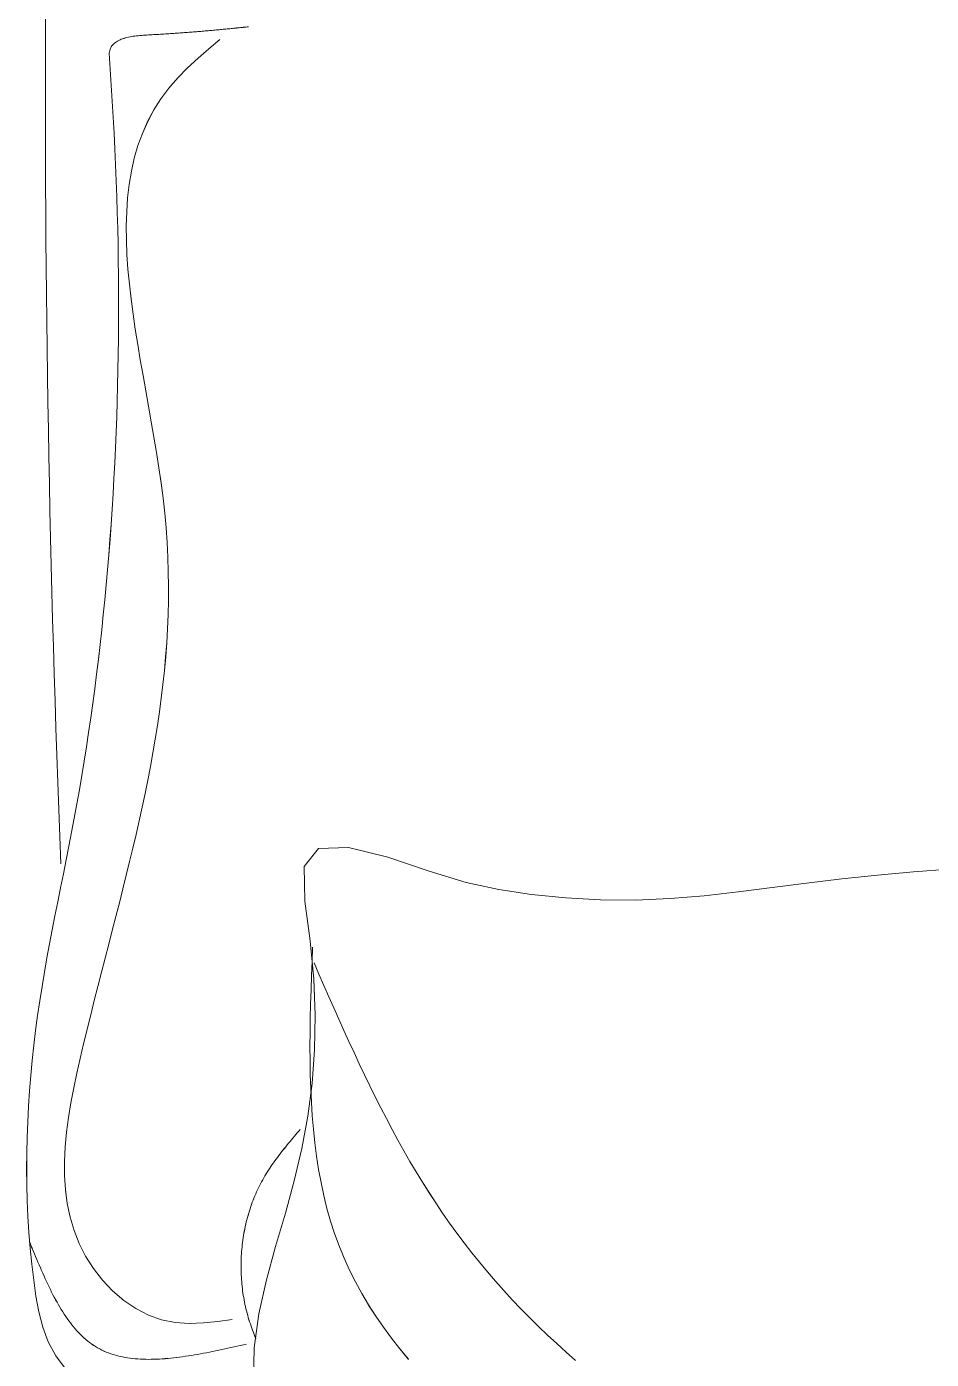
# Model space of a CAD drawing. Header units: centimetres. Extents: x 3695 to 5327, y 1631 to 2449.
# Drawn here: x 4836.7 to 4884.5, y 1905.1 to 1975.5 of the extents above; entities that cross this region are included whole.
import ezdxf

# ---------------------------------------------------------------- set-up
doc = ezdxf.new("R2010")
doc.units = ezdxf.units.CM
doc.layers.add('傢俱', color=7, linetype='Continuous', lineweight=15)

# ---------------------------------------------------------------- blocks, each defined once
blk = doc.blocks.new('沙發030')
for p, q in [((-106.681, -101.198), (-106.733, -103.008)), ((-123.706, -102.072), (-123.212, -102.518)), ((-96.249, -102.752), (-96.749, -102.065)), ((-123.212, -102.518), (-122.725, -102.97)), ((-114.877, -102.269), (-114.425, -102.83)), ((-104.376, -102.822), (-104.215, -102.793)), ((-104.215, -102.793), (-104.054, -102.765)), ((-104.054, -102.765), (-103.894, -102.738)), ((-103.894, -102.738), (-103.735, -102.712)), ((-103.735, -102.712), (-103.576, -102.688)), ((-103.576, -102.688), (-103.417, -102.664)), ((-103.417, -102.664), (-103.26, -102.641)), ((-103.26, -102.641), (-103.103, -102.62)), ((-103.103, -102.62), (-102.947, -102.6)), ((-102.947, -102.6), (-102.792, -102.582)), ((-102.792, -102.582), (-102.637, -102.565)), ((-102.637, -102.565), (-102.484, -102.549)), ((-102.484, -102.549), (-102.331, -102.535)), ((-102.331, -102.535), (-102.179, -102.523)), ((-102.179, -102.523), (-102.029, -102.513)), ((-102.029, -102.513), (-101.879, -102.504)), ((-101.879, -102.504), (-101.73, -102.498)), ((-101.73, -102.498), (-101.583, -102.493)), ((-101.583, -102.493), (-101.436, -102.49)), ((-101.436, -102.49), (-101.291, -102.49)), ((-101.291, -102.49), (-101.147, -102.491)), ((-101.147, -102.491), (-101.004, -102.495)), ((-101.004, -102.495), (-100.863, -102.501)), ((-100.863, -102.501), (-100.722, -102.509)), ((-100.722, -102.509), (-100.584, -102.52)), ((-100.584, -102.52), (-100.446, -102.534)), ((-100.446, -102.534), (-100.31, -102.55)), ((-100.31, -102.55), (-100.176, -102.568)), ((-100.176, -102.568), (-100.043, -102.589)), ((-100.043, -102.589), (-99.912, -102.613)), ((-99.912, -102.613), (-99.782, -102.64)), ((-99.782, -102.64), (-99.654, -102.67)), ((-99.654, -102.67), (-99.527, -102.703)), ((-99.527, -102.703), (-99.402, -102.738)), ((-99.402, -102.738), (-99.279, -102.777)), ((-99.279, -102.777), (-99.158, -102.819)), ((-95.867, -103.494), (-96.249, -102.752)), ((-122.725, -102.97), (-122.246, -103.43)), ((-122.246, -103.43), (-121.774, -103.896)), ((-114.425, -102.83), (-113.992, -103.402)), ((-113.992, -103.402), (-113.579, -103.983)), ((-106.733, -103.008), (-107.008, -104.807)), ((-106.787, -103.602), (-106.827, -103.491)), ((-106.334, -103.212), (-106.17, -103.178)), ((-106.17, -103.178), (-106.006, -103.144)), ((-106.006, -103.144), (-105.842, -103.11)), ((-105.842, -103.11), (-105.678, -103.076)), ((-105.678, -103.076), (-105.514, -103.043)), ((-105.514, -103.043), (-105.351, -103.01)), ((-105.351, -103.01), (-105.187, -102.977)), ((-105.187, -102.977), (-105.024, -102.945)), ((-105.024, -102.945), (-104.862, -102.913)), ((-104.862, -102.913), (-104.699, -102.882)), ((-104.699, -102.882), (-104.537, -102.852)), ((-104.537, -102.852), (-104.376, -102.822)), ((-99.158, -102.819), (-99.038, -102.865)), ((-99.038, -102.865), (-98.921, -102.913)), ((-98.921, -102.913), (-98.805, -102.965)), ((-98.805, -102.965), (-98.691, -103.02)), ((-98.691, -103.02), (-98.58, -103.079)), ((-98.58, -103.079), (-98.47, -103.142)), ((-98.47, -103.142), (-98.362, -103.208)), ((-98.362, -103.208), (-98.256, -103.278)), ((-98.256, -103.278), (-98.153, -103.351)), ((-98.153, -103.351), (-98.051, -103.428)), ((-98.051, -103.428), (-97.951, -103.509)), ((-95.59, -104.278), (-95.867, -103.494)), ((-121.774, -103.896), (-121.311, -104.368)), ((-113.579, -103.983), (-113.186, -104.573)), ((-106.748, -103.714), (-106.787, -103.602)), ((-106.708, -103.825), (-106.748, -103.714)), ((-106.669, -103.937), (-106.708, -103.825)), ((-106.631, -104.049), (-106.669, -103.937)), ((-106.594, -104.161), (-106.631, -104.049)), ((-106.557, -104.274), (-106.594, -104.161)), ((-97.951, -103.509), (-97.854, -103.592)), ((-97.854, -103.592), (-97.758, -103.679)), ((-97.758, -103.679), (-97.664, -103.77)), ((-97.664, -103.77), (-97.571, -103.863)), ((-97.571, -103.863), (-97.481, -103.96)), ((-97.481, -103.96), (-97.392, -104.059)), ((-97.392, -104.059), (-97.305, -104.162)), ((-97.305, -104.162), (-97.219, -104.267)), ((-121.311, -104.368), (-120.856, -104.847)), ((-120.856, -104.847), (-120.41, -105.332)), ((-113.186, -104.573), (-112.815, -105.174)), ((-107.008, -104.807), (-107.44, -106.589)), ((-106.522, -104.387), (-106.557, -104.274)), ((-106.488, -104.501), (-106.522, -104.387)), ((-106.455, -104.615), (-106.488, -104.501)), ((-106.424, -104.73), (-106.455, -104.615)), ((-106.394, -104.845), (-106.424, -104.73)), ((-106.366, -104.962), (-106.394, -104.845)), ((-105.604, -104.527), (-104.84, -104.438)), ((-104.84, -104.438), (-104.081, -104.374)), ((-104.081, -104.374), (-103.331, -104.358)), ((-103.331, -104.358), (-102.594, -104.413)), ((-102.594, -104.413), (-101.876, -104.564)), ((-101.876, -104.564), (-101.182, -104.824)), ((-101.182, -104.824), (-100.518, -105.183)), ((-97.219, -104.267), (-97.135, -104.375)), ((-97.135, -104.375), (-97.052, -104.486)), ((-97.052, -104.486), (-96.971, -104.599)), ((-96.971, -104.599), (-96.891, -104.715)), ((-96.891, -104.715), (-96.812, -104.833)), ((-96.812, -104.833), (-96.735, -104.953)), ((-95.395, -105.093), (-95.59, -104.278)), ((-120.41, -105.332), (-119.972, -105.823)), ((-112.815, -105.174), (-112.467, -105.783)), ((-106.339, -105.078), (-106.366, -104.962)), ((-106.314, -105.196), (-106.339, -105.078)), ((-106.29, -105.313), (-106.314, -105.196)), ((-106.268, -105.432), (-106.29, -105.313)), ((-106.247, -105.55), (-106.268, -105.432)), ((-106.228, -105.67), (-106.247, -105.55)), ((-100.518, -105.183), (-99.892, -105.628)), ((-96.735, -104.953), (-96.659, -105.076)), ((-96.659, -105.076), (-96.584, -105.2)), ((-96.584, -105.2), (-96.511, -105.327)), ((-96.511, -105.327), (-96.438, -105.456)), ((-96.438, -105.456), (-96.367, -105.587)), ((-96.367, -105.587), (-96.296, -105.719)), ((-95.257, -105.928), (-95.395, -105.093)), ((-119.972, -105.823), (-119.544, -106.321)), ((-119.544, -106.321), (-119.124, -106.824)), ((-112.467, -105.783), (-112.141, -106.403)), ((-106.21, -105.789), (-106.228, -105.67)), ((-106.194, -105.909), (-106.21, -105.789)), ((-106.179, -106.029), (-106.194, -105.909)), ((-106.166, -106.15), (-106.179, -106.029)), ((-106.154, -106.271), (-106.166, -106.15)), ((-106.144, -106.392), (-106.154, -106.271)), ((-99.892, -105.628), (-99.312, -106.145)), ((-99.312, -106.145), (-98.784, -106.72)), ((-96.296, -105.719), (-96.227, -105.853)), ((-96.227, -105.853), (-96.158, -105.989)), ((-96.158, -105.989), (-96.091, -106.127)), ((-96.091, -106.127), (-96.024, -106.266)), ((-96.024, -106.266), (-95.958, -106.406)), ((-95.153, -106.772), (-95.257, -105.928)), ((-119.124, -106.824), (-118.714, -107.334)), ((-112.141, -106.403), (-111.839, -107.031)), ((-107.44, -106.589), (-107.96, -108.352)), ((-106.135, -106.513), (-106.144, -106.392)), ((-106.128, -106.635), (-106.135, -106.513)), ((-106.122, -106.757), (-106.128, -106.635)), ((-106.118, -106.879), (-106.122, -106.757)), ((-106.115, -107.001), (-106.118, -106.879)), ((-106.114, -107.123), (-106.115, -107.001)), ((-98.784, -106.72), (-98.316, -107.341)), ((-95.958, -106.406), (-95.893, -106.548)), ((-95.893, -106.548), (-95.828, -106.691)), ((-95.828, -106.691), (-95.764, -106.835)), ((-95.764, -106.835), (-95.701, -106.98)), ((-95.701, -106.98), (-95.638, -107.126)), ((-95.066, -107.615), (-95.153, -106.772)), ((-118.714, -107.334), (-118.313, -107.849)), ((-111.839, -107.031), (-111.562, -107.669)), ((-111.562, -107.669), (-111.31, -108.317)), ((-106.13, -107.734), (-106.123, -107.612)), ((-106.123, -107.612), (-106.119, -107.49)), ((-106.119, -107.49), (-106.116, -107.367)), ((-106.116, -107.367), (-106.114, -107.245)), ((-106.114, -107.245), (-106.114, -107.123)), ((-98.316, -107.341), (-97.916, -107.993)), ((-95.638, -107.126), (-95.576, -107.273)), ((-95.576, -107.273), (-95.514, -107.421)), ((-95.514, -107.421), (-95.453, -107.57)), ((-95.453, -107.57), (-95.392, -107.719)), ((-95.392, -107.719), (-95.331, -107.869)), ((-94.996, -108.459), (-95.066, -107.615)), ((-118.313, -107.849), (-117.921, -108.37)), ((-117.921, -108.37), (-117.54, -108.896)), ((-111.31, -108.317), (-111.084, -108.973)), ((-107.96, -108.352), (-108.501, -110.091)), ((-106.198, -108.465), (-106.183, -108.344)), ((-106.183, -108.344), (-106.169, -108.222)), ((-106.169, -108.222), (-106.157, -108.101)), ((-106.157, -108.101), (-106.146, -107.979)), ((-106.146, -107.979), (-106.137, -107.856)), ((-106.137, -107.856), (-106.13, -107.734)), ((-97.916, -107.993), (-97.587, -108.667)), ((-95.331, -107.869), (-95.271, -108.019)), ((-95.271, -108.019), (-95.211, -108.17)), ((-95.211, -108.17), (-95.151, -108.321)), ((-95.151, -108.321), (-95.091, -108.472)), ((-117.54, -108.896), (-117.168, -109.429)), ((-111.084, -108.973), (-110.882, -109.638)), ((-106.319, -109.188), (-106.295, -109.069)), ((-106.295, -109.069), (-106.273, -108.949)), ((-106.273, -108.949), (-106.252, -108.828)), ((-106.252, -108.828), (-106.232, -108.708)), ((-106.232, -108.708), (-106.214, -108.587)), ((-106.214, -108.587), (-106.198, -108.465)), ((-97.587, -108.667), (-97.326, -109.359)), ((-95.091, -108.472), (-95.031, -108.624)), ((-95.031, -108.624), (-94.972, -108.775)), ((-94.942, -109.303), (-94.996, -108.459)), ((-117.168, -109.429), (-116.806, -109.966)), ((-110.882, -109.638), (-110.703, -110.311)), ((-106.494, -109.897), (-106.461, -109.78)), ((-106.461, -109.78), (-106.43, -109.663)), ((-106.43, -109.663), (-106.4, -109.545)), ((-106.4, -109.545), (-106.371, -109.427)), ((-106.371, -109.427), (-106.345, -109.308)), ((-106.345, -109.308), (-106.319, -109.188)), ((-97.326, -109.359), (-97.129, -110.067)), ((-94.904, -110.145), (-94.942, -109.303)), ((-116.806, -109.966), (-116.453, -110.509)), ((-116.453, -110.509), (-116.11, -111.056)), ((-110.703, -110.311), (-110.546, -110.993)), ((-108.501, -110.091), (-108.997, -111.803)), ((-106.721, -110.586), (-106.68, -110.473)), ((-106.68, -110.473), (-106.639, -110.359)), ((-106.639, -110.359), (-106.601, -110.245)), ((-106.601, -110.245), (-106.564, -110.129)), ((-106.564, -110.129), (-106.528, -110.014)), ((-106.528, -110.014), (-106.494, -109.897)), ((-97.129, -110.067), (-96.991, -110.79)), ((-94.88, -110.985), (-94.904, -110.145)), ((-116.11, -111.056), (-115.774, -111.608)), ((-110.546, -110.993), (-110.411, -111.681)), ((-107.053, -111.356), (-107.001, -111.249)), ((-107.001, -111.249), (-106.951, -111.14)), ((-106.951, -111.14), (-106.902, -111.031)), ((-106.902, -111.031), (-106.855, -110.921)), ((-106.855, -110.921), (-106.809, -110.81)), ((-106.809, -110.81), (-106.764, -110.698)), ((-106.764, -110.698), (-106.721, -110.586)), ((-96.991, -110.79), (-96.906, -111.526)), ((-94.871, -111.823), (-94.88, -110.985)), ((-115.774, -111.608), (-115.447, -112.165)), ((-110.411, -111.681), (-110.294, -112.377)), ((-108.997, -111.803), (-109.42, -113.5)), ((-107.394, -111.982), (-107.334, -111.88)), ((-107.334, -111.88), (-107.275, -111.777)), ((-107.275, -111.777), (-107.217, -111.673)), ((-107.217, -111.673), (-107.161, -111.569)), ((-107.161, -111.569), (-107.106, -111.463)), ((-107.106, -111.463), (-107.053, -111.356)), ((-96.906, -111.526), (-96.871, -112.273)), ((-94.877, -112.658), (-94.871, -111.823)), ((-115.447, -112.165), (-115.127, -112.726)), ((-110.294, -112.377), (-110.197, -113.079)), ((-107.85, -112.672), (-107.782, -112.576)), ((-107.782, -112.576), (-107.714, -112.479)), ((-107.714, -112.479), (-107.648, -112.381)), ((-107.648, -112.381), (-107.583, -112.282)), ((-107.583, -112.282), (-107.519, -112.183)), ((-107.519, -112.183), (-107.456, -112.083)), ((-107.456, -112.083), (-107.394, -111.982)), ((-96.871, -112.273), (-96.881, -113.029)), ((-94.895, -113.49), (-94.877, -112.658)), ((-115.127, -112.726), (-114.815, -113.29)), ((-114.815, -113.29), (-114.51, -113.859)), ((-110.197, -113.079), (-110.117, -113.788)), ((-108.427, -113.424), (-108.353, -113.331)), ((-108.353, -113.331), (-108.279, -113.239)), ((-108.279, -113.239), (-108.205, -113.146)), ((-108.205, -113.146), (-108.133, -113.052)), ((-108.133, -113.052), (-108.061, -112.958)), ((-108.061, -112.958), (-107.99, -112.863)), ((-107.99, -112.863), (-107.919, -112.768)), ((-107.919, -112.768), (-107.85, -112.672)), ((-96.881, -113.029), (-96.93, -113.793)), ((-114.51, -113.859), (-114.211, -114.431)), ((-110.117, -113.788), (-110.053, -114.502)), ((-109.42, -113.5), (-109.765, -115.201)), ((-109.041, -114.15), (-108.963, -114.06)), ((-108.963, -114.06), (-108.886, -113.97)), ((-108.886, -113.97), (-108.808, -113.879)), ((-108.808, -113.879), (-108.731, -113.789)), ((-108.731, -113.789), (-108.654, -113.698)), ((-108.654, -113.698), (-108.578, -113.607)), ((-108.578, -113.607), (-108.502, -113.515)), ((-108.502, -113.515), (-108.427, -113.424)), ((-96.93, -113.793), (-97.014, -114.564)), ((-94.927, -114.319), (-94.895, -113.49)), ((-114.211, -114.431), (-113.918, -115.007)), ((-110.053, -114.502), (-110.004, -115.221)), ((-109.354, -114.509), (-109.276, -114.42)), ((-109.276, -114.42), (-109.197, -114.33)), ((-109.197, -114.33), (-109.119, -114.24)), ((-109.119, -114.24), (-109.041, -114.15)), ((-97.014, -114.564), (-97.128, -115.338)), ((-94.971, -115.143), (-94.927, -114.319)), ((-113.918, -115.007), (-113.631, -115.585)), ((-109.765, -115.201), (-110.022, -116.926)), ((-110.004, -115.221), (-109.969, -115.946)), ((-97.128, -115.338), (-97.268, -116.115)), ((-95.027, -115.962), (-94.971, -115.143)), ((-113.631, -115.585), (-113.349, -116.167)), ((-113.349, -116.167), (-113.072, -116.751)), ((-109.969, -115.946), (-109.946, -116.675)), ((-97.268, -116.115), (-97.429, -116.893)), ((-95.095, -116.776), (-95.027, -115.962)), ((-113.072, -116.751), (-112.799, -117.338)), ((-109.946, -116.675), (-109.936, -117.408)), ((-95.173, -117.584), (-95.095, -116.776)), ((-112.799, -117.338), (-112.531, -117.927)), ((-110.022, -116.926), (-110.187, -118.695)), ((-109.936, -117.408), (-109.935, -118.145)), ((-97.429, -116.893), (-97.607, -117.669)), ((-95.262, -118.385), (-95.173, -117.584)), ((-112.531, -117.927), (-112.266, -118.517)), ((-109.935, -118.145), (-109.944, -118.886)), ((-97.607, -117.669), (-97.795, -118.443)), ((-112.266, -118.517), (-112.004, -119.11)), ((-110.187, -118.695), (-110.25, -120.527)), ((-109.944, -118.886), (-109.961, -119.629)), ((-97.795, -118.443), (-97.99, -119.213)), ((-95.361, -119.18), (-95.262, -118.385)), ((-112.004, -119.11), (-111.745, -119.704)), ((-109.961, -119.629), (-109.986, -120.374)), ((-97.99, -119.213), (-98.189, -119.977)), ((-95.469, -119.967), (-95.361, -119.18)), ((-111.745, -119.704), (-111.489, -120.3)), ((-111.489, -120.3), (-111.234, -120.897)), ((-109.986, -120.374), (-110.015, -121.122)), ((-98.189, -119.977), (-98.389, -120.735)), ((-95.586, -120.746), (-95.469, -119.967)), ((-111.234, -120.897), (-110.981, -121.494)), ((-110.25, -120.527), (-110.205, -122.442)), ((-98.389, -120.735), (-98.59, -121.488)), ((-95.711, -121.516), (-95.586, -120.746)), ((-110.981, -121.494), (-110.73, -122.092)), ((-110.015, -121.122), (-110.05, -121.871)), ((-98.59, -121.488), (-98.792, -122.235)), ((-95.844, -122.279), (-95.711, -121.516)), ((-110.73, -122.092), (-110.479, -122.691)), ((-110.205, -122.442), (-110.046, -124.459)), ((-110.05, -121.871), (-110.088, -122.622)), ((-98.792, -122.235), (-98.995, -122.979)), ((-95.983, -123.035), (-95.844, -122.279)), ((-110.479, -122.691), (-110.229, -123.29)), ((-110.088, -122.622), (-110.128, -123.374)), ((-98.995, -122.979), (-99.198, -123.718)), ((-96.128, -123.785), (-95.983, -123.035)), ((-110.128, -123.374), (-110.17, -124.125)), ((-99.198, -123.718), (-99.4, -124.453)), ((-96.278, -124.53), (-96.128, -123.785)), ((-110.046, -124.459), (-109.789, -126.57)), ((-99.4, -124.453), (-99.602, -125.184)), ((-96.432, -125.27), (-96.278, -124.53)), ((-99.602, -125.184), (-99.801, -125.912)), ((-96.588, -126.008), (-96.432, -125.27)), ((-99.801, -125.912), (-99.999, -126.638)), ((-96.747, -126.742), (-96.588, -126.008)), ((-132.687, -126.679), (-134.489, -126.881)), ((-130.892, -126.507), (-132.687, -126.679)), ((-129.09, -126.386), (-130.892, -126.507)), ((-127.265, -126.339), (-129.09, -126.386)), ((-125.417, -126.381), (-127.265, -126.339)), ((-123.577, -126.51), (-125.417, -126.381)), ((-121.778, -126.72), (-123.577, -126.51)), ((-120.056, -127.008), (-121.778, -126.72)), ((-109.789, -126.57), (-109.783, -128.395)), ((-99.999, -126.638), (-100.194, -127.36)), ((-138.175, -127.285), (-140.068, -127.453)), ((-136.314, -127.091), (-138.175, -127.285)), ((-134.489, -126.881), (-136.314, -127.091)), ((-118.334, -127.414), (-120.056, -127.008)), ((-116.381, -128.046), (-118.334, -127.414)), ((-100.194, -127.36), (-100.387, -128.081)), ((-96.907, -127.476), (-96.747, -126.742)), ((-141.968, -127.59), (-143.852, -127.694)), ((-140.068, -127.453), (-141.968, -127.59)), ((-114.21, -128.81), (-116.381, -128.046)), ((-100.387, -128.081), (-100.575, -128.8)), ((-97.067, -128.208), (-96.907, -127.476)), ((-112.154, -129.361), (-114.21, -128.81)), ((-109.783, -128.395), (-110.564, -129.339)), ((-100.575, -128.8), (-100.76, -129.517)), ((-97.227, -128.941), (-97.067, -128.208)), ((-110.564, -129.339), (-112.154, -129.361)), ((-100.76, -129.517), (-100.94, -130.233)), ((-97.385, -129.675), (-97.227, -128.941)), ((-100.94, -130.233), (-101.116, -130.948)), ((-97.54, -130.412), (-97.385, -129.675)), ((-101.116, -130.948), (-101.286, -131.663)), ((-97.692, -131.151), (-97.54, -130.412)), ((-101.286, -131.663), (-101.45, -132.378)), ((-97.841, -131.894), (-97.692, -131.151)), ((-97.985, -132.641), (-97.841, -131.894)), ((-101.45, -132.378), (-101.607, -133.093)), ((-98.125, -133.391), (-97.985, -132.641)), ((-101.607, -133.093), (-101.758, -133.808)), ((-98.261, -134.144), (-98.125, -133.391)), ((-101.758, -133.808), (-101.901, -134.525)), ((-98.393, -134.902), (-98.261, -134.144)), ((-101.901, -134.525), (-102.037, -135.243)), ((-98.521, -135.662), (-98.393, -134.902)), ((-102.037, -135.243), (-102.164, -135.962)), ((-98.644, -136.426), (-98.521, -135.662)), ((-102.164, -135.962), (-102.282, -136.683)), ((-98.764, -137.194), (-98.644, -136.426)), ((-102.282, -136.683), (-102.39, -137.407)), ((-98.88, -137.964), (-98.764, -137.194)), ((-102.39, -137.407), (-102.489, -138.133)), ((-98.992, -138.738), (-98.88, -137.964)), ((-102.489, -138.133), (-102.578, -138.863)), ((-102.578, -138.863), (-102.656, -139.595)), ((-99.099, -139.514), (-98.992, -138.738)), ((-102.656, -139.595), (-102.722, -140.332)), ((-99.203, -140.294), (-99.099, -139.514)), ((-102.722, -140.332), (-102.776, -141.072)), ((-99.303, -141.077), (-99.203, -140.294)), ((-102.776, -141.072), (-102.819, -141.817)), ((-99.398, -141.862), (-99.303, -141.077)), ((-102.819, -141.817), (-102.848, -142.567)), ((-99.49, -142.651), (-99.398, -141.862)), ((-102.848, -142.567), (-102.864, -143.321)), ((-99.577, -143.442), (-99.49, -142.651)), ((-102.864, -143.321), (-102.867, -144.081)), ((-99.661, -144.236), (-99.577, -143.442)), ((-102.867, -144.081), (-102.855, -144.847)), ((-99.74, -145.032), (-99.661, -144.236)), ((-102.855, -144.847), (-102.828, -145.619)), ((-99.816, -145.832), (-99.74, -145.032)), ((-102.828, -145.619), (-102.786, -146.398)), ((-102.786, -146.398), (-102.728, -147.183)), ((-99.887, -146.633), (-99.816, -145.832)), ((-99.955, -147.437), (-99.887, -146.633)), ((-102.728, -147.183), (-102.655, -147.976)), ((-100.018, -148.244), (-99.955, -147.437)), ((-102.655, -147.976), (-102.565, -148.775)), ((-100.078, -149.053), (-100.018, -148.244)), ((-102.565, -148.775), (-102.463, -149.58)), ((-100.133, -149.864), (-100.078, -149.053)), ((-102.463, -149.58), (-102.349, -150.39)), ((-100.184, -150.677), (-100.133, -149.864)), ((-102.349, -150.39), (-102.227, -151.204)), ((-100.232, -151.492), (-100.184, -150.677)), ((-102.227, -151.204), (-102.099, -152.021)), ((-102.099, -152.021), (-101.967, -152.839)), ((-100.275, -152.31), (-100.232, -151.492)), ((-100.315, -153.129), (-100.275, -152.31)), ((-101.967, -152.839), (-101.833, -153.658)), ((-100.35, -153.951), (-100.315, -153.129)), ((-101.833, -153.658), (-101.701, -154.476)), ((-100.382, -154.774), (-100.35, -153.951)), ((-101.701, -154.476), (-101.571, -155.292)), ((-100.41, -155.599), (-100.382, -154.774)), ((-101.571, -155.292), (-101.448, -156.106)), ((-100.433, -156.426), (-100.41, -155.599)), ((-101.448, -156.106), (-101.332, -156.916)), ((-101.332, -156.916), (-101.227, -157.721)), ((-100.453, -157.254), (-100.433, -156.426)), ((-101.227, -157.721), (-101.134, -158.521)), ((-100.468, -158.084), (-100.453, -157.254)), ((-100.48, -158.916), (-100.468, -158.084)), ((-101.134, -158.521), (-101.057, -159.313)), ((-100.488, -159.749), (-100.48, -158.916)), ((-101.057, -159.313), (-100.996, -160.097)), ((-100.492, -160.584), (-100.488, -159.749)), ((-100.996, -160.097), (-100.956, -160.872)), ((-100.956, -160.872), (-100.938, -161.637)), ((-100.492, -161.42), (-100.492, -160.584)), ((-100.938, -161.637), (-100.945, -162.391)), ((-100.488, -162.257), (-100.492, -161.42)), ((-100.945, -162.391), (-100.978, -163.132)), ((-100.48, -163.096), (-100.488, -162.257)), ((-100.978, -163.132), (-101.041, -163.86)), ((-100.468, -163.935), (-100.48, -163.096)), ((-101.041, -163.86), (-101.135, -164.574)), ((-100.452, -164.776), (-100.468, -163.935)), ((-101.135, -164.574), (-101.263, -165.272)), ((-101.263, -165.272), (-101.427, -165.953)), ((-100.432, -165.618), (-100.452, -164.776)), ((-101.427, -165.953), (-101.631, -166.617)), ((-100.408, -166.461), (-100.432, -165.618)), ((-101.631, -166.617), (-101.875, -167.261)), ((-100.38, -167.304), (-100.408, -166.461)), ((-101.875, -167.261), (-102.163, -167.886)), ((-100.349, -168.149), (-100.38, -167.304)), ((-102.163, -167.886), (-102.496, -168.49)), ((-100.313, -168.994), (-100.349, -168.149)), ((-102.496, -168.49), (-102.878, -169.072)), ((-103.31, -169.631), (-103.794, -170.167)), ((-102.878, -169.072), (-103.31, -169.631)), ((-100.274, -169.84), (-100.313, -168.994)), ((-103.794, -170.167), (-104.321, -170.683)), ((-100.23, -170.687), (-100.274, -169.84)), ((-104.321, -170.683), (-104.88, -171.183)), ((-100.183, -171.534), (-100.23, -170.687)), ((-105.461, -171.674), (-106.053, -172.16)), ((-104.88, -171.183), (-105.461, -171.674)), ((-100.303, -171.853), (-100.271, -171.796)), ((-100.271, -171.796), (-100.243, -171.735)), ((-100.243, -171.735), (-100.219, -171.671)), ((-100.219, -171.671), (-100.199, -171.604)), ((-100.199, -171.604), (-100.183, -171.534)), ((-103.531, -172.51), (-103.446, -172.506)), ((-103.446, -172.506), (-103.36, -172.502)), ((-103.36, -172.502), (-103.274, -172.498)), ((-103.274, -172.498), (-103.188, -172.494)), ((-103.188, -172.494), (-103.1, -172.49)), ((-103.1, -172.49), (-103.013, -172.486)), ((-103.013, -172.486), (-102.924, -172.482)), ((-102.924, -172.482), (-102.835, -172.478)), ((-102.835, -172.478), (-102.745, -172.475)), ((-102.745, -172.475), (-102.655, -172.471)), ((-102.655, -172.471), (-102.564, -172.468)), ((-102.564, -172.468), (-102.473, -172.465)), ((-102.473, -172.465), (-102.381, -172.461)), ((-102.381, -172.461), (-102.288, -172.457)), ((-102.288, -172.457), (-102.196, -172.453)), ((-102.196, -172.453), (-102.104, -172.449)), ((-102.104, -172.449), (-102.012, -172.444)), ((-102.012, -172.444), (-101.92, -172.438)), ((-101.92, -172.438), (-101.829, -172.432)), ((-101.829, -172.432), (-101.739, -172.424)), ((-101.739, -172.424), (-101.65, -172.416)), ((-101.65, -172.416), (-101.561, -172.406)), ((-101.561, -172.406), (-101.474, -172.396)), ((-101.474, -172.396), (-101.388, -172.383)), ((-101.388, -172.383), (-101.304, -172.37)), ((-101.304, -172.37), (-101.222, -172.354)), ((-101.222, -172.354), (-101.141, -172.337)), ((-101.141, -172.337), (-101.063, -172.319)), ((-101.063, -172.319), (-100.986, -172.298)), ((-100.986, -172.298), (-100.912, -172.275)), ((-100.912, -172.275), (-100.841, -172.25)), ((-100.841, -172.25), (-100.772, -172.222)), ((-100.772, -172.222), (-100.707, -172.193)), ((-100.707, -172.193), (-100.644, -172.16)), ((-100.644, -172.16), (-100.584, -172.125)), ((-100.584, -172.125), (-100.528, -172.087)), ((-100.528, -172.087), (-100.476, -172.047)), ((-100.476, -172.047), (-100.427, -172.003)), ((-100.427, -172.003), (-100.381, -171.956)), ((-100.381, -171.956), (-100.34, -171.906)), ((-100.34, -171.906), (-100.303, -171.853)), ((-107.568, -172.801), (-107.498, -172.795)), ((-107.498, -172.795), (-107.429, -172.789)), ((-107.429, -172.789), (-107.359, -172.783)), ((-107.359, -172.783), (-107.289, -172.777)), ((-107.289, -172.777), (-107.219, -172.771)), ((-107.219, -172.771), (-107.149, -172.765)), ((-107.149, -172.765), (-107.079, -172.759)), ((-107.079, -172.759), (-107.009, -172.753)), ((-107.009, -172.753), (-106.939, -172.747)), ((-106.939, -172.747), (-106.868, -172.741)), ((-106.868, -172.741), (-106.798, -172.735)), ((-106.798, -172.735), (-106.727, -172.729)), ((-106.727, -172.729), (-106.657, -172.723)), ((-106.657, -172.723), (-106.586, -172.717)), ((-106.586, -172.717), (-106.515, -172.712)), ((-106.515, -172.712), (-106.444, -172.706)), ((-106.444, -172.706), (-106.373, -172.7)), ((-106.373, -172.7), (-106.301, -172.694)), ((-106.301, -172.694), (-106.23, -172.688)), ((-106.23, -172.688), (-106.158, -172.683)), ((-106.158, -172.683), (-106.086, -172.677)), ((-106.086, -172.677), (-106.014, -172.671)), ((-106.014, -172.671), (-105.942, -172.665)), ((-105.942, -172.665), (-105.869, -172.66)), ((-105.869, -172.66), (-105.796, -172.654)), ((-105.796, -172.654), (-105.723, -172.649)), ((-105.723, -172.649), (-105.649, -172.643)), ((-105.649, -172.643), (-105.576, -172.638)), ((-105.576, -172.638), (-105.502, -172.632)), ((-105.502, -172.632), (-105.428, -172.627)), ((-105.428, -172.627), (-105.353, -172.621)), ((-105.353, -172.621), (-105.278, -172.616)), ((-105.278, -172.616), (-105.203, -172.611)), ((-105.203, -172.611), (-105.127, -172.605)), ((-105.127, -172.605), (-105.052, -172.6)), ((-105.052, -172.6), (-104.975, -172.595)), ((-104.975, -172.595), (-104.899, -172.59)), ((-104.899, -172.59), (-104.822, -172.585)), ((-104.822, -172.585), (-104.744, -172.579)), ((-104.744, -172.579), (-104.667, -172.574)), ((-104.667, -172.574), (-104.588, -172.569)), ((-104.588, -172.569), (-104.51, -172.565)), ((-104.51, -172.565), (-104.431, -172.56)), ((-104.431, -172.56), (-104.351, -172.555)), ((-104.351, -172.555), (-104.272, -172.55)), ((-104.272, -172.55), (-104.191, -172.545)), ((-104.191, -172.545), (-104.11, -172.541)), ((-104.11, -172.541), (-104.029, -172.536)), ((-104.029, -172.536), (-103.947, -172.532)), ((-103.947, -172.532), (-103.865, -172.527)), ((-103.865, -172.527), (-103.782, -172.523)), ((-103.782, -172.523), (-103.699, -172.518)), ((-103.699, -172.518), (-103.615, -172.514)), ((-103.615, -172.514), (-103.531, -172.51))]:
    blk.add_line(p, q)
blk.add_arc((-1123.328, -153.066), 1026.672, 356.23263, 1.357378)

msp = doc.modelspace()

# ---------------------------------------------------------------- linework, layer by layer
at = {"layer": '傢俱'}
for p, q in [((4843.728, 1975.059), (4843.638, 1975.054)), ((4843.817, 1975.064), (4843.728, 1975.059)), ((4843.905, 1975.069), (4843.817, 1975.064)), ((4843.993, 1975.074), (4843.905, 1975.069)), ((4844.08, 1975.08), (4843.993, 1975.074)), ((4844.167, 1975.085), (4844.08, 1975.08)), ((4844.252, 1975.09), (4844.167, 1975.085)), ((4844.338, 1975.096), (4844.252, 1975.09)), ((4844.423, 1975.101), (4844.338, 1975.096)), ((4844.507, 1975.107), (4844.423, 1975.101)), ((4844.591, 1975.113), (4844.507, 1975.107)), ((4844.674, 1975.118), (4844.591, 1975.113)), ((4844.757, 1975.124), (4844.674, 1975.118)), ((4844.839, 1975.13), (4844.757, 1975.124)), ((4844.921, 1975.136), (4844.839, 1975.13)), ((4845.002, 1975.142), (4844.921, 1975.136)), ((4845.083, 1975.148), (4845.002, 1975.142)), ((4845.163, 1975.154), (4845.083, 1975.148)), ((4845.243, 1975.16), (4845.163, 1975.154)), ((4845.322, 1975.166), (4845.243, 1975.16)), ((4845.401, 1975.172), (4845.322, 1975.166)), ((4845.479, 1975.178), (4845.401, 1975.172)), ((4845.557, 1975.184), (4845.479, 1975.178)), ((4845.635, 1975.191), (4845.557, 1975.184)), ((4845.712, 1975.197), (4845.635, 1975.191)), ((4845.789, 1975.203), (4845.712, 1975.197)), ((4845.866, 1975.21), (4845.789, 1975.203)), ((4845.942, 1975.216), (4845.866, 1975.21)), ((4846.018, 1975.223), (4845.942, 1975.216)), ((4846.093, 1975.229), (4846.018, 1975.223)), ((4846.168, 1975.236), (4846.093, 1975.229)), ((4846.243, 1975.242), (4846.168, 1975.236)), ((4846.318, 1975.249), (4846.243, 1975.242)), ((4846.392, 1975.256), (4846.318, 1975.249)), ((4846.466, 1975.262), (4846.392, 1975.256)), ((4846.539, 1975.269), (4846.466, 1975.262)), ((4846.612, 1975.276), (4846.539, 1975.269)), ((4846.685, 1975.283), (4846.612, 1975.276)), ((4846.758, 1975.289), (4846.685, 1975.283)), ((4846.831, 1975.296), (4846.758, 1975.289)), ((4846.903, 1975.303), (4846.831, 1975.296)), ((4846.975, 1975.31), (4846.903, 1975.303)), ((4847.047, 1975.317), (4846.975, 1975.31)), ((4847.119, 1975.324), (4847.047, 1975.317)), ((4847.19, 1975.331), (4847.119, 1975.324)), ((4847.261, 1975.338), (4847.19, 1975.331)), ((4847.333, 1975.345), (4847.261, 1975.338)), ((4847.403, 1975.351), (4847.333, 1975.345)), ((4847.474, 1975.358), (4847.403, 1975.351)), ((4847.545, 1975.366), (4847.474, 1975.358)), ((4847.615, 1975.373), (4847.545, 1975.366)), ((4847.686, 1975.38), (4847.615, 1975.373)), ((4847.756, 1975.387), (4847.686, 1975.38)), ((4847.826, 1975.394), (4847.756, 1975.387)), ((4847.896, 1975.401), (4847.826, 1975.394)), ((4847.966, 1975.408), (4847.896, 1975.401)), ((4848.036, 1975.415), (4847.966, 1975.408)), ((4848.106, 1975.422), (4848.036, 1975.415)), ((4848.176, 1975.429), (4848.106, 1975.422)), ((4848.246, 1975.436), (4848.176, 1975.429)), ((4848.316, 1975.443), (4848.246, 1975.436)), ((4848.385, 1975.45), (4848.316, 1975.443)), ((4848.455, 1975.458), (4848.385, 1975.45)), ((4841.207, 1974.392), (4841.175, 1974.335)), ((4841.243, 1974.446), (4841.207, 1974.392)), ((4841.283, 1974.497), (4841.243, 1974.446)), ((4841.327, 1974.544), (4841.283, 1974.497)), ((4841.375, 1974.589), (4841.327, 1974.544)), ((4841.427, 1974.63), (4841.375, 1974.589)), ((4841.483, 1974.669), (4841.427, 1974.63)), ((4841.542, 1974.705), (4841.483, 1974.669)), ((4841.604, 1974.738), (4841.542, 1974.705)), ((4841.67, 1974.769), (4841.604, 1974.738)), ((4841.738, 1974.798), (4841.67, 1974.769)), ((4841.809, 1974.824), (4841.738, 1974.798)), ((4841.882, 1974.848), (4841.809, 1974.824)), ((4841.958, 1974.87), (4841.882, 1974.848)), ((4842.036, 1974.89), (4841.958, 1974.87)), ((4842.117, 1974.909), (4842.036, 1974.89)), ((4842.199, 1974.925), (4842.117, 1974.909)), ((4842.283, 1974.94), (4842.199, 1974.925)), ((4842.368, 1974.954), (4842.283, 1974.94)), ((4842.455, 1974.966), (4842.368, 1974.954)), ((4842.543, 1974.977), (4842.455, 1974.966)), ((4842.633, 1974.987), (4842.543, 1974.977)), ((4842.723, 1974.996), (4842.633, 1974.987)), ((4842.814, 1975.004), (4842.723, 1974.996)), ((4842.905, 1975.011), (4842.814, 1975.004)), ((4842.997, 1975.017), (4842.905, 1975.011)), ((4843.089, 1975.023), (4842.997, 1975.017)), ((4843.181, 1975.029), (4843.089, 1975.023)), ((4843.274, 1975.034), (4843.181, 1975.029)), ((4843.365, 1975.039), (4843.274, 1975.034)), ((4843.457, 1975.044), (4843.365, 1975.039)), ((4843.548, 1975.049), (4843.457, 1975.044)), ((4843.638, 1975.054), (4843.548, 1975.049)), ((4846.367, 1974.297), (4846.951, 1974.793)), ((4841.106, 1974.142), (4841.091, 1974.072)), ((4841.091, 1974.072), (4841.152, 1973.226)), ((4841.125, 1974.21), (4841.106, 1974.142)), ((4841.148, 1974.274), (4841.125, 1974.21)), ((4841.175, 1974.335), (4841.148, 1974.274)), ((4845.242, 1973.287), (4845.793, 1973.797)), ((4845.793, 1973.797), (4846.367, 1974.297)), ((4841.152, 1973.226), (4841.21, 1972.38)), ((4844.724, 1972.763), (4845.242, 1973.287)), ((4841.21, 1972.38), (4841.263, 1971.534)), ((4844.249, 1972.22), (4844.724, 1972.763)), ((4843.454, 1971.066), (4843.826, 1971.654)), ((4843.826, 1971.654), (4844.249, 1972.22)), ((4841.263, 1971.534), (4841.312, 1970.69)), ((4843.13, 1970.456), (4843.454, 1971.066)), ((4841.312, 1970.69), (4841.357, 1969.846)), ((4842.852, 1969.827), (4843.13, 1970.456)), ((4841.357, 1969.846), (4841.398, 1969.002)), ((4842.618, 1969.178), (4842.852, 1969.827)), ((4841.398, 1969.002), (4841.436, 1968.16)), ((4842.426, 1968.511), (4842.618, 1969.178)), ((4841.436, 1968.16), (4841.469, 1967.319)), ((4842.273, 1967.828), (4842.426, 1968.511)), ((4841.469, 1967.319), (4841.499, 1966.478)), ((4842.156, 1967.128), (4842.273, 1967.828)), ((4842.073, 1966.413), (4842.156, 1967.128)), ((4841.499, 1966.478), (4841.524, 1965.639)), ((4842.022, 1965.684), (4842.073, 1966.413)), ((4841.524, 1965.639), (4841.546, 1964.801)), ((4842.001, 1964.942), (4842.022, 1965.684)), ((4841.546, 1964.801), (4841.564, 1963.964)), ((4842.007, 1964.188), (4842.001, 1964.942)), ((4841.564, 1963.964), (4841.577, 1963.128)), ((4842.037, 1963.424), (4842.007, 1964.188)), ((4841.577, 1963.128), (4841.587, 1962.293)), ((4842.09, 1962.649), (4842.037, 1963.424)), ((4842.163, 1961.866), (4842.09, 1962.649)), ((4841.587, 1962.293), (4841.593, 1961.46)), ((4842.253, 1961.075), (4842.163, 1961.866)), ((4841.593, 1961.46), (4841.595, 1960.628)), ((4842.358, 1960.278), (4842.253, 1961.075)), ((4841.595, 1960.628), (4841.592, 1959.798)), ((4842.477, 1959.474), (4842.358, 1960.278)), ((4841.592, 1959.798), (4841.586, 1958.969)), ((4841.586, 1958.969), (4841.576, 1958.142)), ((4842.606, 1958.666), (4842.477, 1959.474)), ((4842.742, 1957.854), (4842.606, 1958.666)), ((4841.576, 1958.142), (4841.562, 1957.317)), ((4842.885, 1957.04), (4842.742, 1957.854)), ((4841.562, 1957.317), (4841.543, 1956.493)), ((4843.031, 1956.224), (4842.885, 1957.04)), ((4841.543, 1956.493), (4841.521, 1955.671)), ((4843.177, 1955.408), (4843.031, 1956.224)), ((4841.521, 1955.671), (4841.495, 1954.851)), ((4843.323, 1954.592), (4843.177, 1955.408)), ((4841.495, 1954.851), (4841.465, 1954.033)), ((4841.465, 1954.033), (4841.431, 1953.217)), ((4843.464, 1953.778), (4843.323, 1954.592)), ((4843.599, 1952.966), (4843.464, 1953.778)), ((4841.431, 1953.217), (4841.392, 1952.403)), ((4843.726, 1952.158), (4843.599, 1952.966)), ((4841.392, 1952.403), (4841.35, 1951.591)), ((4843.842, 1951.354), (4843.726, 1952.158)), ((4841.35, 1951.591), (4841.304, 1950.782)), ((4843.944, 1950.556), (4843.842, 1951.354)), ((4841.304, 1950.782), (4841.253, 1949.974)), ((4844.031, 1949.765), (4843.944, 1950.556)), ((4841.253, 1949.974), (4841.199, 1949.169)), ((4844.101, 1948.981), (4844.031, 1949.765)), ((4841.199, 1949.169), (4841.14, 1948.367)), ((4841.14, 1948.367), (4841.078, 1947.566)), ((4844.156, 1948.203), (4844.101, 1948.981)), ((4844.195, 1947.432), (4844.156, 1948.203)), ((4841.078, 1947.566), (4841.011, 1946.769)), ((4844.219, 1946.666), (4844.195, 1947.432)), ((4841.011, 1946.769), (4840.941, 1945.973)), ((4844.229, 1945.906), (4844.219, 1946.666)), ((4840.941, 1945.973), (4840.866, 1945.181)), ((4844.225, 1945.151), (4844.229, 1945.906)), ((4840.866, 1945.181), (4840.787, 1944.391)), ((4844.208, 1944.401), (4844.225, 1945.151)), ((4840.787, 1944.391), (4840.704, 1943.604)), ((4844.178, 1943.656), (4844.208, 1944.401)), ((4840.704, 1943.604), (4840.617, 1942.82)), ((4844.135, 1942.915), (4844.178, 1943.656)), ((4840.617, 1942.82), (4840.526, 1942.038)), ((4844.081, 1942.177), (4844.135, 1942.915)), ((4840.526, 1942.038), (4840.431, 1941.26)), ((4844.015, 1941.443), (4844.081, 1942.177)), ((4840.431, 1941.26), (4840.332, 1940.485)), ((4843.938, 1940.713), (4844.015, 1941.443)), ((4843.851, 1939.985), (4843.938, 1940.713)), ((4840.332, 1940.485), (4840.229, 1939.713)), ((4843.754, 1939.259), (4843.851, 1939.985)), ((4840.229, 1939.713), (4840.122, 1938.943)), ((4843.648, 1938.536), (4843.754, 1939.259)), ((4840.122, 1938.943), (4840.01, 1938.178)), ((4843.532, 1937.815), (4843.648, 1938.536)), ((4840.01, 1938.178), (4839.895, 1937.415)), ((4843.409, 1937.095), (4843.532, 1937.815)), ((4839.895, 1937.415), (4839.775, 1936.656)), ((4843.277, 1936.376), (4843.409, 1937.095)), ((4839.775, 1936.656), (4839.651, 1935.9)), ((4843.138, 1935.659), (4843.277, 1936.376)), ((4839.651, 1935.9), (4839.523, 1935.148)), ((4842.992, 1934.941), (4843.138, 1935.659)), ((4839.523, 1935.148), (4839.391, 1934.399)), ((4842.84, 1934.224), (4842.992, 1934.941)), ((4839.391, 1934.399), (4839.255, 1933.653)), ((4842.681, 1933.506), (4842.84, 1934.224)), ((4839.255, 1933.653), (4839.115, 1932.912)), ((4839.115, 1932.912), (4838.971, 1932.173)), ((4842.518, 1932.788), (4842.681, 1933.506)), ((4838.971, 1932.173), (4838.825, 1931.437)), ((4842.349, 1932.069), (4842.518, 1932.788)), ((4838.825, 1931.437), (4838.677, 1930.701)), ((4842.176, 1931.349), (4842.349, 1932.069)), ((4851.389, 1931.093), (4852.154, 1932.051)), ((4852.154, 1932.051), (4853.744, 1932.098)), ((4853.744, 1932.098), (4855.809, 1931.58)), ((4855.809, 1931.58), (4857.992, 1930.852)), ((4838.677, 1930.701), (4838.529, 1929.966)), ((4841.999, 1930.627), (4842.176, 1931.349)), ((4851.425, 1929.269), (4851.389, 1931.093)), ((4857.992, 1930.852), (4859.955, 1930.252)), ((4881.685, 1930.642), (4883.583, 1930.81)), ((4883.583, 1930.81), (4885.465, 1930.944)), ((4841.818, 1929.904), (4841.999, 1930.627)), ((4859.955, 1930.252), (4861.683, 1929.873)), ((4876.116, 1929.98), (4877.937, 1930.219)), ((4877.937, 1930.219), (4879.795, 1930.444)), ((4879.795, 1930.444), (4881.685, 1930.642)), ((4838.529, 1929.966), (4838.381, 1929.23)), ((4841.635, 1929.178), (4841.818, 1929.904)), ((4861.683, 1929.873), (4863.41, 1929.613)), ((4863.41, 1929.613), (4865.211, 1929.432)), ((4865.211, 1929.432), (4867.053, 1929.334)), ((4867.053, 1929.334), (4868.902, 1929.321)), ((4868.902, 1929.321), (4870.726, 1929.398)), ((4870.726, 1929.398), (4872.525, 1929.548)), ((4872.525, 1929.548), (4874.317, 1929.749)), ((4874.317, 1929.749), (4876.116, 1929.98)), ((4838.381, 1929.23), (4838.234, 1928.493)), ((4841.449, 1928.45), (4841.635, 1929.178)), ((4851.715, 1927.163), (4851.425, 1929.269)), ((4838.234, 1928.493), (4838.09, 1927.753)), ((4841.261, 1927.718), (4841.449, 1928.45)), ((4838.09, 1927.753), (4837.948, 1927.01)), ((4841.071, 1926.984), (4841.261, 1927.718)), ((4837.948, 1927.01), (4837.81, 1926.263)), ((4840.881, 1926.245), (4841.071, 1926.984)), ((4851.907, 1925.148), (4851.715, 1927.163)), ((4851.815, 1926.078), (4851.845, 1926.831)), ((4837.81, 1926.263), (4837.677, 1925.511)), ((4840.69, 1925.503), (4840.881, 1926.245)), ((4851.787, 1925.326), (4851.815, 1926.078)), ((4852.177, 1925.402), (4851.917, 1925.996)), ((4837.677, 1925.511), (4837.55, 1924.753)), ((4840.499, 1924.757), (4840.69, 1925.503)), ((4851.761, 1924.575), (4851.787, 1925.326)), ((4851.983, 1923.234), (4851.907, 1925.148)), ((4852.437, 1924.807), (4852.177, 1925.402)), ((4837.55, 1924.753), (4837.43, 1923.988)), ((4840.309, 1924.006), (4840.499, 1924.757)), ((4851.739, 1923.826), (4851.761, 1924.575)), ((4852.699, 1924.213), (4852.437, 1924.807)), ((4837.43, 1923.988), (4837.317, 1923.216)), ((4840.12, 1923.25), (4840.309, 1924.006)), ((4851.721, 1923.077), (4851.739, 1923.826)), ((4852.961, 1923.62), (4852.699, 1924.213)), ((4837.317, 1923.216), (4837.213, 1922.435)), ((4839.932, 1922.489), (4840.12, 1923.25)), ((4851.709, 1922.332), (4851.721, 1923.077)), ((4851.949, 1921.402), (4851.983, 1923.234)), ((4853.225, 1923.027), (4852.961, 1923.62)), ((4853.491, 1922.436), (4853.225, 1923.027)), ((4837.213, 1922.435), (4837.118, 1921.646)), ((4839.746, 1921.722), (4839.932, 1922.489)), ((4851.704, 1921.588), (4851.709, 1922.332)), ((4853.76, 1921.846), (4853.491, 1922.436)), ((4837.118, 1921.646), (4837.032, 1920.85)), ((4839.564, 1920.949), (4839.746, 1921.722)), ((4851.707, 1920.848), (4851.704, 1921.588)), ((4854.031, 1921.258), (4853.76, 1921.846)), ((4837.032, 1920.85), (4836.956, 1920.047)), ((4839.388, 1920.172), (4839.564, 1920.949)), ((4851.719, 1920.111), (4851.707, 1920.848)), ((4851.814, 1919.63), (4851.949, 1921.402)), ((4854.306, 1920.671), (4854.031, 1921.258)), ((4839.223, 1919.393), (4839.388, 1920.172)), ((4854.584, 1920.087), (4854.306, 1920.671)), ((4836.956, 1920.047), (4836.89, 1919.238)), ((4851.584, 1917.901), (4851.814, 1919.63)), ((4851.742, 1919.378), (4851.719, 1920.111)), ((4854.866, 1919.505), (4854.584, 1920.087)), ((4855.152, 1918.925), (4854.866, 1919.505)), ((4836.89, 1919.238), (4836.836, 1918.423)), ((4839.075, 1918.613), (4839.223, 1919.393)), ((4851.776, 1918.649), (4851.742, 1919.378)), ((4855.444, 1918.348), (4855.152, 1918.925)), ((4836.836, 1918.423), (4836.793, 1917.603)), ((4838.947, 1917.833), (4839.075, 1918.613)), ((4851.823, 1917.925), (4851.776, 1918.649)), ((4855.74, 1917.774), (4855.444, 1918.348)), ((4836.793, 1917.603), (4836.763, 1916.779)), ((4838.845, 1917.057), (4838.947, 1917.833)), ((4851.267, 1916.195), (4851.584, 1917.901)), ((4851.883, 1917.207), (4851.823, 1917.925)), ((4856.042, 1917.203), (4855.74, 1917.774)), ((4836.763, 1916.779), (4836.744, 1915.95)), ((4838.773, 1916.286), (4838.845, 1917.057)), ((4850.725, 1916.656), (4850.649, 1916.564)), ((4850.801, 1916.747), (4850.725, 1916.656)), ((4850.878, 1916.839), (4850.801, 1916.747)), ((4850.954, 1916.93), (4850.878, 1916.839)), ((4851.031, 1917.021), (4850.954, 1916.93)), ((4851.108, 1917.112), (4851.031, 1917.021)), ((4851.185, 1917.203), (4851.108, 1917.112)), ((4851.959, 1916.494), (4851.883, 1917.207)), ((4856.35, 1916.636), (4856.042, 1917.203)), ((4856.665, 1916.073), (4856.35, 1916.636)), ((4836.744, 1915.95), (4836.739, 1915.118)), ((4838.737, 1915.521), (4838.773, 1916.286)), ((4850.13, 1915.915), (4850.058, 1915.821)), ((4850.202, 1916.009), (4850.13, 1915.915)), ((4850.276, 1916.102), (4850.202, 1916.009)), ((4850.349, 1916.195), (4850.276, 1916.102)), ((4850.424, 1916.288), (4850.349, 1916.195)), ((4850.498, 1916.38), (4850.424, 1916.288)), ((4850.574, 1916.472), (4850.498, 1916.38)), ((4850.649, 1916.564), (4850.574, 1916.472)), ((4850.871, 1914.491), (4851.267, 1916.195)), ((4852.05, 1915.787), (4851.959, 1916.494)), ((4856.986, 1915.513), (4856.665, 1916.073)), ((4838.74, 1914.764), (4838.737, 1915.521)), ((4849.644, 1915.244), (4849.578, 1915.146)), ((4849.711, 1915.342), (4849.644, 1915.244)), ((4849.778, 1915.439), (4849.711, 1915.342)), ((4849.847, 1915.535), (4849.778, 1915.439)), ((4849.917, 1915.631), (4849.847, 1915.535)), ((4849.987, 1915.726), (4849.917, 1915.631)), ((4850.058, 1915.821), (4849.987, 1915.726)), ((4852.159, 1915.086), (4852.05, 1915.787)), ((4857.315, 1914.957), (4856.986, 1915.513)), ((4836.739, 1915.118), (4836.747, 1914.282)), ((4838.787, 1914.018), (4838.74, 1914.764)), ((4849.207, 1914.541), (4849.15, 1914.437)), ((4849.266, 1914.644), (4849.207, 1914.541)), ((4849.326, 1914.746), (4849.266, 1914.644)), ((4849.387, 1914.847), (4849.326, 1914.746)), ((4849.45, 1914.947), (4849.387, 1914.847)), ((4849.513, 1915.047), (4849.45, 1914.947)), ((4849.578, 1915.146), (4849.513, 1915.047)), ((4852.287, 1914.392), (4852.159, 1915.086)), ((4857.651, 1914.406), (4857.315, 1914.957)), ((4836.747, 1914.282), (4836.77, 1913.444)), ((4838.883, 1913.283), (4838.787, 1914.018)), ((4848.885, 1913.905), (4848.836, 1913.795)), ((4848.935, 1914.013), (4848.885, 1913.905)), ((4848.987, 1914.12), (4848.935, 1914.013)), ((4849.04, 1914.227), (4848.987, 1914.12)), ((4849.094, 1914.333), (4849.04, 1914.227)), ((4849.15, 1914.437), (4849.094, 1914.333)), ((4850.403, 1912.771), (4850.871, 1914.491)), ((4852.434, 1913.706), (4852.287, 1914.392)), ((4857.995, 1913.859), (4857.651, 1914.406)), ((4858.348, 1913.318), (4857.995, 1913.859)), ((4836.77, 1913.444), (4836.807, 1912.605)), ((4839.033, 1912.563), (4838.883, 1913.283)), ((4848.576, 1913.124), (4848.538, 1913.009)), ((4848.616, 1913.237), (4848.576, 1913.124)), ((4848.657, 1913.351), (4848.616, 1913.237)), ((4848.7, 1913.463), (4848.657, 1913.351)), ((4848.744, 1913.575), (4848.7, 1913.463)), ((4848.789, 1913.685), (4848.744, 1913.575)), ((4848.836, 1913.795), (4848.789, 1913.685)), ((4852.602, 1913.027), (4852.434, 1913.706)), ((4858.709, 1912.781), (4858.348, 1913.318)), ((4836.807, 1912.605), (4836.859, 1911.763)), ((4839.242, 1911.858), (4839.033, 1912.563)), ((4848.368, 1912.428), (4848.339, 1912.31)), ((4848.399, 1912.545), (4848.368, 1912.428)), ((4848.432, 1912.662), (4848.399, 1912.545)), ((4848.466, 1912.778), (4848.432, 1912.662)), ((4848.501, 1912.894), (4848.466, 1912.778)), ((4848.538, 1913.009), (4848.501, 1912.894)), ((4849.891, 1911.024), (4850.403, 1912.771)), ((4852.791, 1912.357), (4852.602, 1913.027)), ((4859.08, 1912.249), (4858.709, 1912.781)), ((4836.859, 1911.763), (4836.926, 1910.921)), ((4839.514, 1911.171), (4839.242, 1911.858)), ((4848.214, 1911.714), (4848.194, 1911.593)), ((4848.236, 1911.834), (4848.214, 1911.714)), ((4848.26, 1911.953), (4848.236, 1911.834)), ((4848.285, 1912.073), (4848.26, 1911.953)), ((4848.311, 1912.191), (4848.285, 1912.073)), ((4848.339, 1912.31), (4848.311, 1912.191)), ((4853.004, 1911.695), (4852.791, 1912.357)), ((4853.241, 1911.043), (4853.004, 1911.695)), ((4859.46, 1911.723), (4859.08, 1912.249)), ((4859.85, 1911.203), (4859.46, 1911.723)), ((4836.959, 1911.086), (4836.897, 1911.237)), ((4837.021, 1910.936), (4836.959, 1911.086)), ((4839.853, 1910.503), (4839.514, 1911.171)), ((4848.114, 1910.987), (4848.102, 1910.865)), ((4848.127, 1911.109), (4848.114, 1910.987)), ((4848.141, 1911.23), (4848.127, 1911.109)), ((4848.157, 1911.351), (4848.141, 1911.23)), ((4848.175, 1911.472), (4848.157, 1911.351)), ((4848.194, 1911.593), (4848.175, 1911.472)), ((4849.399, 1909.253), (4849.891, 1911.024)), ((4853.503, 1910.4), (4853.241, 1911.043)), ((4860.25, 1910.688), (4859.85, 1911.203)), ((4836.926, 1910.921), (4837.01, 1910.079)), ((4837.084, 1910.785), (4837.021, 1910.936)), ((4837.146, 1910.635), (4837.084, 1910.785)), ((4837.209, 1910.485), (4837.146, 1910.635)), ((4837.271, 1910.336), (4837.209, 1910.485)), ((4837.334, 1910.187), (4837.271, 1910.336)), ((4840.264, 1909.857), (4839.853, 1910.503)), ((4848.07, 1910.376), (4848.066, 1910.254)), ((4848.076, 1910.499), (4848.07, 1910.376)), ((4848.083, 1910.621), (4848.076, 1910.499)), ((4848.092, 1910.743), (4848.083, 1910.621)), ((4848.102, 1910.865), (4848.092, 1910.743)), ((4853.79, 1909.766), (4853.503, 1910.4)), ((4860.659, 1910.18), (4860.25, 1910.688)), ((4837.01, 1910.079), (4837.11, 1909.236)), ((4837.398, 1910.039), (4837.334, 1910.187)), ((4837.462, 1909.891), (4837.398, 1910.039)), ((4837.526, 1909.744), (4837.462, 1909.891)), ((4837.59, 1909.598), (4837.526, 1909.744)), ((4837.655, 1909.453), (4837.59, 1909.598)), ((4840.742, 1909.244), (4840.264, 1909.857)), ((4848.063, 1910.132), (4848.062, 1910.009)), ((4848.062, 1910.009), (4848.063, 1909.887)), ((4848.066, 1910.254), (4848.063, 1910.132)), ((4848.063, 1909.887), (4848.064, 1909.765)), ((4848.064, 1909.765), (4848.068, 1909.643)), ((4848.068, 1909.643), (4848.072, 1909.521)), ((4854.102, 1909.142), (4853.79, 1909.766)), ((4861.078, 1909.677), (4860.659, 1910.18)), ((4861.506, 1909.181), (4861.078, 1909.677)), ((4837.11, 1909.236), (4837.229, 1908.395)), ((4837.721, 1909.309), (4837.655, 1909.453)), ((4837.787, 1909.166), (4837.721, 1909.309)), ((4837.854, 1909.024), (4837.787, 1909.166)), ((4837.922, 1908.884), (4837.854, 1909.024)), ((4837.99, 1908.744), (4837.922, 1908.884)), ((4841.279, 1908.677), (4840.742, 1909.244)), ((4848.072, 1909.521), (4848.079, 1909.399)), ((4848.079, 1909.399), (4848.086, 1909.277)), ((4848.086, 1909.277), (4848.096, 1909.156)), ((4848.096, 1909.156), (4848.106, 1909.035)), ((4848.106, 1909.035), (4848.118, 1908.914)), ((4848.118, 1908.914), (4848.132, 1908.793)), ((4848.996, 1907.463), (4849.399, 1909.253)), ((4854.438, 1908.528), (4854.102, 1909.142)), ((4861.942, 1908.69), (4861.506, 1909.181)), ((4837.229, 1908.395), (4837.38, 1907.562)), ((4838.059, 1908.607), (4837.99, 1908.744)), ((4838.129, 1908.47), (4838.059, 1908.607)), ((4838.199, 1908.335), (4838.129, 1908.47)), ((4838.271, 1908.202), (4838.199, 1908.335)), ((4838.344, 1908.071), (4838.271, 1908.202)), ((4841.868, 1908.169), (4841.279, 1908.677)), ((4842.501, 1907.735), (4841.868, 1908.169)), ((4848.132, 1908.793), (4848.147, 1908.673)), ((4848.147, 1908.673), (4848.164, 1908.552)), ((4848.164, 1908.552), (4848.182, 1908.433)), ((4848.182, 1908.433), (4848.202, 1908.314)), ((4848.202, 1908.314), (4848.223, 1908.195)), ((4848.223, 1908.195), (4848.246, 1908.076)), ((4854.797, 1907.924), (4854.438, 1908.528)), ((4862.388, 1908.206), (4861.942, 1908.69)), ((4862.842, 1907.728), (4862.388, 1908.206)), ((4837.38, 1907.562), (4837.589, 1906.75)), ((4838.417, 1907.941), (4838.344, 1908.071)), ((4838.492, 1907.814), (4838.417, 1907.941)), ((4838.567, 1907.688), (4838.492, 1907.814)), ((4838.644, 1907.565), (4838.567, 1907.688)), ((4838.722, 1907.443), (4838.644, 1907.565)), ((4843.17, 1907.386), (4842.501, 1907.735)), ((4848.246, 1908.076), (4848.27, 1907.958)), ((4848.27, 1907.958), (4848.295, 1907.841)), ((4848.295, 1907.841), (4848.323, 1907.724)), ((4848.323, 1907.724), (4848.351, 1907.608)), ((4848.351, 1907.608), (4848.381, 1907.492)), ((4848.381, 1907.492), (4848.413, 1907.377)), ((4848.75, 1905.661), (4848.996, 1907.463)), ((4855.178, 1907.33), (4854.797, 1907.924)), ((4863.304, 1907.257), (4862.842, 1907.728)), ((4838.801, 1907.324), (4838.722, 1907.443)), ((4838.882, 1907.208), (4838.801, 1907.324)), ((4838.963, 1907.093), (4838.882, 1907.208)), ((4839.046, 1906.981), (4838.963, 1907.093)), ((4839.131, 1906.872), (4839.046, 1906.981)), ((4839.217, 1906.766), (4839.131, 1906.872)), ((4839.304, 1906.662), (4839.217, 1906.766)), ((4843.869, 1907.138), (4843.17, 1907.386)), ((4844.589, 1906.998), (4843.869, 1907.138)), ((4845.327, 1906.955), (4844.589, 1906.998)), ((4846.076, 1906.984), (4845.327, 1906.955)), ((4846.835, 1907.06), (4846.076, 1906.984)), ((4847.597, 1907.161), (4846.835, 1907.06)), ((4848.413, 1907.377), (4848.446, 1907.263)), ((4848.446, 1907.263), (4848.481, 1907.149)), ((4848.481, 1907.149), (4848.517, 1907.036)), ((4848.517, 1907.036), (4848.554, 1906.923)), ((4848.554, 1906.923), (4848.592, 1906.811)), ((4848.592, 1906.811), (4848.632, 1906.7)), ((4855.58, 1906.746), (4855.178, 1907.33)), ((4863.775, 1906.792), (4863.304, 1907.257)), ((4864.254, 1906.333), (4863.775, 1906.792)), ((4837.589, 1906.75), (4837.878, 1905.97)), ((4839.393, 1906.561), (4839.304, 1906.662)), ((4839.484, 1906.463), (4839.393, 1906.561)), ((4839.576, 1906.367), (4839.484, 1906.463)), ((4839.67, 1906.275), (4839.576, 1906.367)), ((4839.765, 1906.187), (4839.67, 1906.275)), ((4839.863, 1906.101), (4839.765, 1906.187)), ((4839.962, 1906.019), (4839.863, 1906.101)), ((4848.632, 1906.7), (4848.672, 1906.588)), ((4848.672, 1906.588), (4848.712, 1906.477)), ((4848.712, 1906.477), (4848.753, 1906.367)), ((4848.753, 1906.367), (4848.795, 1906.256)), ((4848.795, 1906.256), (4848.837, 1906.145)), ((4856.002, 1906.172), (4855.58, 1906.746)), ((4856.444, 1905.607), (4856.002, 1906.172)), ((4864.741, 1905.882), (4864.254, 1906.333)), ((4837.878, 1905.97), (4838.272, 1905.235)), ((4840.063, 1905.94), (4839.962, 1906.019)), ((4840.166, 1905.865), (4840.063, 1905.94)), ((4840.27, 1905.793), (4840.166, 1905.865)), ((4840.377, 1905.725), (4840.27, 1905.793)), ((4840.486, 1905.661), (4840.377, 1905.725)), ((4840.597, 1905.6), (4840.486, 1905.661)), ((4840.709, 1905.543), (4840.597, 1905.6)), ((4840.824, 1905.489), (4840.709, 1905.543)), ((4840.941, 1905.439), (4840.824, 1905.489)), ((4841.059, 1905.393), (4840.941, 1905.439)), ((4841.179, 1905.349), (4841.059, 1905.393)), ((4841.301, 1905.309), (4841.179, 1905.349)), ((4846.076, 1905.375), (4845.916, 1905.345)), ((4846.236, 1905.405), (4846.076, 1905.375)), ((4846.396, 1905.437), (4846.236, 1905.405)), ((4846.557, 1905.469), (4846.396, 1905.437)), ((4846.719, 1905.502), (4846.557, 1905.469)), ((4846.881, 1905.535), (4846.719, 1905.502)), ((4847.043, 1905.57), (4846.881, 1905.535)), ((4847.205, 1905.605), (4847.043, 1905.57)), ((4847.368, 1905.64), (4847.205, 1905.605)), ((4847.531, 1905.676), (4847.368, 1905.64)), ((4847.694, 1905.712), (4847.531, 1905.676)), ((4847.857, 1905.748), (4847.694, 1905.712)), ((4848.021, 1905.784), (4847.857, 1905.748)), ((4848.184, 1905.821), (4848.021, 1905.784)), ((4848.348, 1905.858), (4848.184, 1905.821)), ((4848.727, 1903.85), (4848.75, 1905.661)), ((4856.905, 1905.053), (4856.444, 1905.607)), ((4865.235, 1905.437), (4864.741, 1905.882)), ((4865.737, 1904.999), (4865.235, 1905.437)), ((4838.272, 1905.235), (4838.783, 1904.556)), ((4841.425, 1905.272), (4841.301, 1905.309)), ((4841.55, 1905.239), (4841.425, 1905.272)), ((4841.677, 1905.208), (4841.55, 1905.239)), ((4841.806, 1905.18), (4841.677, 1905.208)), ((4841.936, 1905.156), (4841.806, 1905.18)), ((4842.068, 1905.134), (4841.936, 1905.156)), ((4842.201, 1905.115), (4842.068, 1905.134)), ((4842.336, 1905.098), (4842.201, 1905.115)), ((4842.472, 1905.084), (4842.336, 1905.098)), ((4842.61, 1905.073), (4842.472, 1905.084)), ((4842.749, 1905.065), (4842.61, 1905.073)), ((4842.889, 1905.059), (4842.749, 1905.065)), ((4843.03, 1905.055), (4842.889, 1905.059)), ((4843.173, 1905.053), (4843.03, 1905.055)), ((4843.317, 1905.054), (4843.173, 1905.053)), ((4843.462, 1905.057), (4843.317, 1905.054)), ((4843.609, 1905.062), (4843.462, 1905.057)), ((4843.756, 1905.069), (4843.609, 1905.062)), ((4843.905, 1905.078), (4843.756, 1905.069)), ((4844.054, 1905.089), (4843.905, 1905.078)), ((4844.205, 1905.102), (4844.054, 1905.089)), ((4844.356, 1905.117), (4844.205, 1905.102)), ((4844.509, 1905.133), (4844.356, 1905.117)), ((4844.662, 1905.151), (4844.509, 1905.133)), ((4844.816, 1905.17), (4844.662, 1905.151)), ((4844.971, 1905.191), (4844.816, 1905.17)), ((4845.127, 1905.214), (4844.971, 1905.191)), ((4845.284, 1905.238), (4845.127, 1905.214)), ((4845.441, 1905.263), (4845.284, 1905.238)), ((4845.599, 1905.289), (4845.441, 1905.263)), ((4845.757, 1905.317), (4845.599, 1905.289)), ((4845.916, 1905.345), (4845.757, 1905.317))]:
    msp.add_line(p, q, dxfattribs=at)
msp.add_arc((5864.401, 1972.177), 1026.672, 177.160612, 182.285359, dxfattribs=at)

# ---------------------------------------------------------------- block references
at = {"layer": '傢俱', "rotation": 180.9279815504732}
msp.add_blockref('沙發030', (4743.7, 1800.938), dxfattribs=at)

doc.saveas('drawing.dxf')
